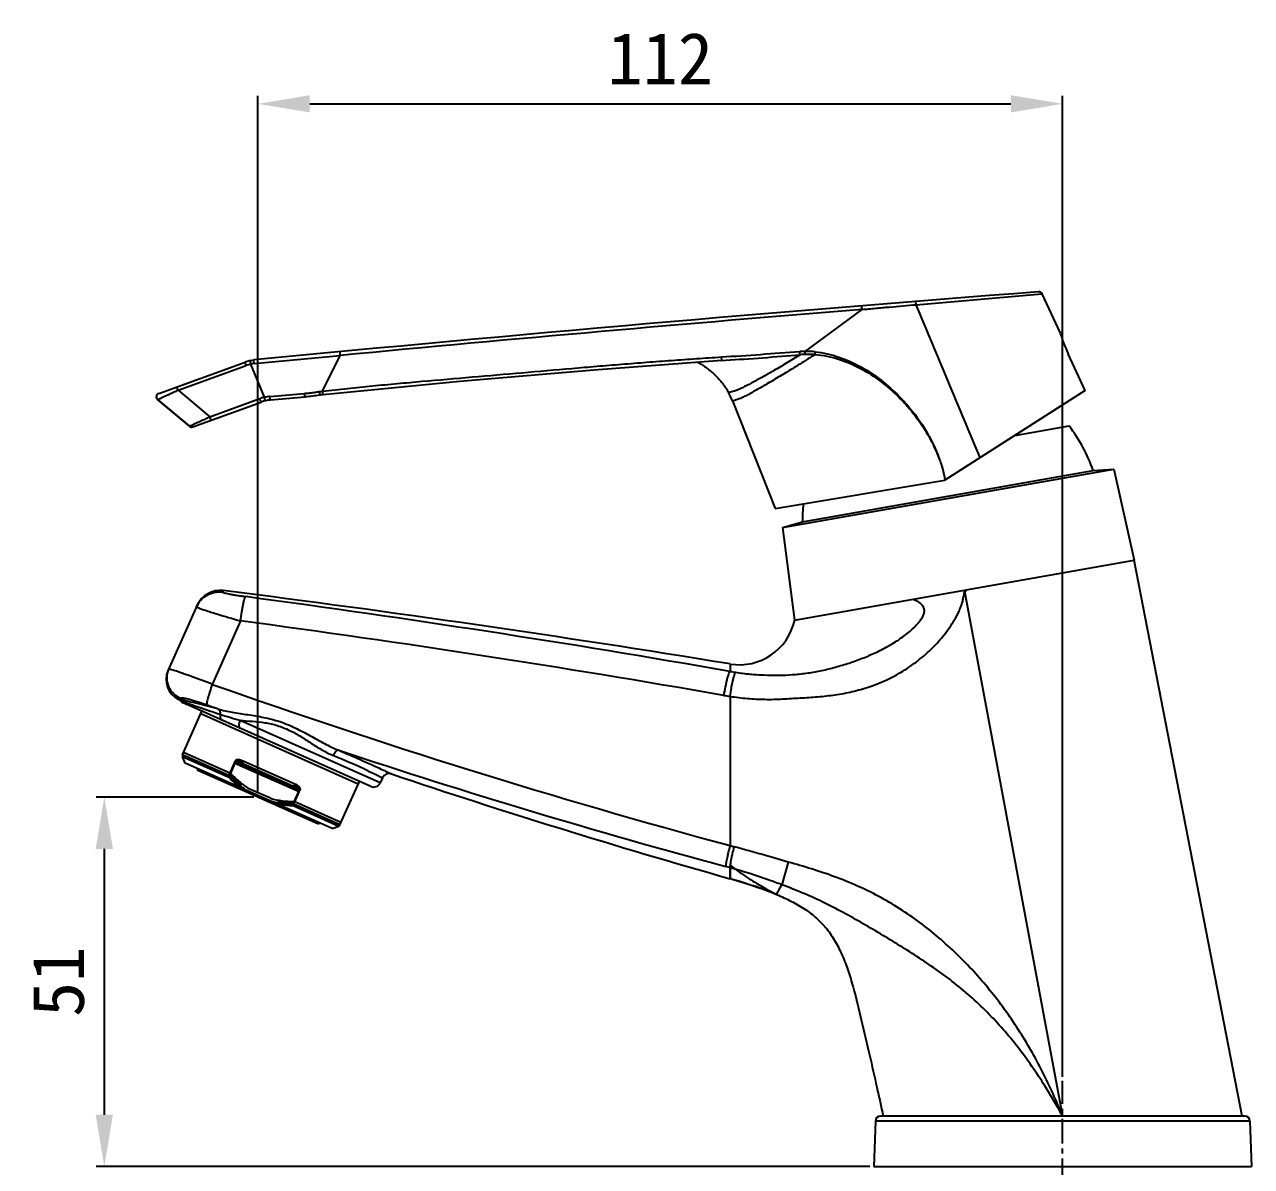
# Model space of a CAD drawing. Header units: millimetres. Extents: x 1297 to 1609, y 176 to 453.
# Drawn here: x 1296.5 to 1467.4, y 290.3 to 449.4 of the extents above; entities that cross this region are included whole.
import ezdxf

# ---------------------------------------------------------------- set-up
doc = ezdxf.new("R2010")
doc.units = ezdxf.units.MM
doc.header["$LTSCALE"] = 30.734
doc.header["$PDMODE"] = 3
doc.header["$PDSIZE"] = 8
doc.linetypes.add('CENTER', pattern=[0.6, 0.375, -0.075, 0.075, -0.075])
doc.layers.get('0').update_dxf_attribs({"linetype": 'CONTINUOUS'})
doc.layers.get('Defpoints').update_dxf_attribs({"linetype": 'CONTINUOUS'})
doc.layers.add('02___PRT_ALL_AXES', color=7, linetype='CONTINUOUS')
doc.layers.add('标注', color=1, linetype='CONTINUOUS')
doc.styles.get("Standard").update_dxf_attribs({"font": ''})
doc.styles.get('Standard').set_extended_font_data('stsong')
doc.dimstyles.new('ISO-25', dxfattribs={"dimscale": 0.9, "dimtxt": 2.5, "dimasz": 2.5, "dimexe": 1.25, "dimexo": 0.625, "dimgap": 3, "dimtad": 1, "dimdsep": 46, "dimtxsty": 'Standard', "dimcen": 2.5, "dimclrd": 1, "dimclre": 1, "dimclrt": 3, "dimadec": 0, "dimazin": 0, "dimtfac": 1, "dimtmove": 0, "dimatfit": 3, "dimfxl": 0, "dimarcsym": 0})

# ---------------------------------------------------------------- blocks, each defined once
blk = doc.blocks.new('*D4')
at = {"layer": 'Defpoints', "color": 0, "transparency": 16777216}
for p in [(1329.04, 341.74), (1307.64, 290.32), (1414.8, 290.32)]:
    blk.add_point(p, dxfattribs=at)
at = {"layer": '标注', "color": 1, "lineweight": -2, "transparency": 16777216}
for p, q in [((1328.48, 341.74), (1306.52, 341.74)), ((1307.64, 334.54), (1307.64, 297.52)), ((1414.24, 290.32), (1306.52, 290.32))]:
    blk.add_line(p, q, dxfattribs=at)
at = {"layer": '标注', "color": 1, "transparency": 16777216}
for points in [[(1306.44, 334.54), (1308.84, 334.54), (1307.64, 341.74)], [(1306.44, 297.52), (1308.84, 297.52), (1307.64, 290.32)]]:
    blk.add_solid(points, dxfattribs=at)
at = {"layer": '标注', "color": 3, "lineweight": 9, "transparency": 16777216, "insert": (1301.25, 316.03), "char_height": 7.2, "attachment_point": 5, "rotation": 90}
blk.add_mtext('51', dxfattribs=at)
blk = doc.blocks.new('*D5')
at = {"layer": 'Defpoints', "color": 0, "transparency": 16777216}
for p in [(1441.1, 438.31), (1329.04, 341.74), (1441.1, 302.22)]:
    blk.add_point(p, dxfattribs=at)
at = {"layer": '标注', "color": 1, "lineweight": -2, "transparency": 16777216}
for p, q in [((1329.04, 342.31), (1329.04, 439.44)), ((1441.1, 302.78), (1441.1, 439.44)), ((1336.24, 438.31), (1433.9, 438.31))]:
    blk.add_line(p, q, dxfattribs=at)
at = {"layer": '标注', "color": 1, "transparency": 16777216}
for points in [[(1336.24, 439.51), (1336.24, 437.11), (1329.04, 438.31)], [(1433.9, 439.51), (1433.9, 437.11), (1441.1, 438.31)]]:
    blk.add_solid(points, dxfattribs=at)
at = {"layer": '标注', "color": 3, "lineweight": 9, "transparency": 16777216, "insert": (1385.07, 444.63), "char_height": 7.2, "attachment_point": 5}
blk.add_mtext('112', dxfattribs=at)

msp = doc.modelspace()

# ---------------------------------------------------------------- linework, layer by layer
at = {"color": 7, "linetype": 'Continuous'}
for p, q in [((1420.72, 410.34), (1438.23, 411.85)), ((1438.23, 411.85), (1440.77, 406.35)), ((1405.23, 403.84), (1413.17, 409.68)), ((1328.5, 402.13), (1340.5, 403.27)), ((1338.04, 398.29), (1340.5, 403.28)), ((1444.25, 398.37), (1441.89, 403.49)), ((1315.21, 397.97), (1327.26, 402.35)), ((1317.92, 398.43), (1327.39, 401.88)), ((1329.94, 397.44), (1328.06, 402.06)), ((1393.66, 402.56), (1394.18, 402.6)), ((1317.92, 398.43), (1322.34, 394.72)), ((1337.65, 398.25), (1338.04, 398.28)), ((1444.25, 398.37), (1424.71, 385.91)), ((1315.06, 397.12), (1319.48, 393.41)), ((1319.48, 393.41), (1315.06, 397.12)), ((1319.97, 393.32), (1329.49, 396.78)), ((1322.34, 394.72), (1329.29, 397.25)), ((1330.69, 397.55), (1335.53, 397.98)), ((1330.77, 397.07), (1335.61, 397.49)), ((1338.13, 397.79), (1337.73, 397.75)), ((1337.73, 397.75), (1337.73, 397.75)), ((1395.13, 396.93), (1401.05, 381.93)), ((1401.05, 381.93), (1424.71, 385.91)), ((1403.78, 366.41), (1451.05, 374.74)), ((1466.1, 297.32), (1451.05, 374.74)), ((1320.56, 368.47), (1316.49, 359.33)), ((1318.53, 347.65), (1321.23, 353.71)), ((1344.76, 343.24), (1318.62, 354.88)), ((1318.89, 346.48), (1318.53, 347.42)), ((1339.35, 337.37), (1318.89, 346.48)), ((1320.67, 345.69), (1320.59, 345.51)), ((1337.49, 337.98), (1320.59, 345.51)), ((1320.81, 345.41), (1320.88, 345.59)), ((1321.36, 345.38), (1321.28, 345.2)), ((1321.45, 345.12), (1321.53, 345.3)), ((1333.87, 343.1), (1326.81, 346.24)), ((1325.16, 343.47), (1325.24, 343.66)), ((1340.46, 337.89), (1343.16, 343.95)), ((1346.38, 344.44), (1346.08, 343.75)), ((1326.39, 343.14), (1326.3, 342.96)), ((1330.77, 341.59), (1327.77, 342.92)), ((1331.79, 340.52), (1331.87, 340.7)), ((1333.02, 340.19), (1332.93, 340.01)), ((1336.63, 338.36), (1336.71, 338.55)), ((1336.8, 338.29), (1336.89, 338.47)), ((1337.36, 338.26), (1337.28, 338.08)), ((1337.57, 338.16), (1337.49, 337.98)), ((1339.35, 337.37), (1340.29, 337.73)), ((1394.78, 332.37), (1394.78, 330.39)), ((1440.94, 297.32), (1440.94, 297.47)), ((1415.02, 296.64), (1414.8, 290.32)), ((1466.49, 297.32), (1415.72, 297.32)), ((1466.1, 297.32), (1416.1, 297.32)), ((1467.19, 296.64), (1467.4, 290.32)), ((1414.8, 290.32), (1467.4, 290.32))]:
    msp.add_line(p, q, dxfattribs=at)
at = {"color": 9, "linetype": 'Continuous'}
for p, q in [((1324.2, 370.52), (1324.11, 370.32)), ((1427.45, 370.42), (1441.1, 297.32)), ((1326.6, 366.31), (1322.67, 357.46)), ((1323.28, 367.28), (1323.31, 367.27)), ((1394.78, 360.3), (1394.78, 359.27)), ((1318.31, 355.53), (1318.22, 355.34)), ((1394.78, 355.79), (1394.78, 335)), ((1318.44, 355.08), (1318.25, 355.15)), ((1319.1, 354.85), (1318.67, 355)), ((1318.99, 355.16), (1319.13, 355.13)), ((1346.08, 343.75), (1326.54, 352.44)), ((1324.98, 344.78), (1318.53, 347.65)), ((1318.53, 347.42), (1324.9, 344.58)), ((1325.12, 345.11), (1318.68, 347.98)), ((1325.88, 346.82), (1324.98, 344.79)), ((1325.96, 346.79), (1325.06, 344.76)), ((1334.78, 342.47), (1325.74, 346.5)), ((1334.93, 342.8), (1325.88, 346.82)), ((1334.01, 343.25), (1326.83, 346.45)), ((1334.16, 343.58), (1326.98, 346.77)), ((1344.36, 345.41), (1344.42, 345.38)), ((1325.06, 344.76), (1324.98, 344.79)), ((1325.2, 345.09), (1325.13, 345.12)), ((1333.95, 340.8), (1334.85, 342.83)), ((1334.02, 340.77), (1334.93, 342.8)), ((1333.92, 340.57), (1340.29, 337.73)), ((1333.95, 340.8), (1334.02, 340.77)), ((1340.46, 337.89), (1334.02, 340.76)), ((1334.09, 341.13), (1334.17, 341.09)), ((1340.6, 338.22), (1334.16, 341.09)), ((1394.78, 331.92), (1394.22, 332.07)), ((1394.78, 330.39), (1394.78, 331.92)), ((1402.9, 332.71), (1402.02, 329.54)), ((1401.25, 328.19), (1402.02, 329.54)), ((1467.19, 296.64), (1415.02, 296.64))]:
    msp.add_line(p, q, dxfattribs=at)
at = {"color": 4, "linetype": 'Continuous'}
msp.add_line((1318.01, 355.36), (1317.92, 355.4), dxfattribs=at)
at = {"color": 7, "linetype": 'Continuous'}
for points in [[(1393.66, 402.56), (1375.83, 401.23), (1357.15, 399.62), (1338.13, 397.79)], [(1337.12, 397.66), (1336.89, 397.63), (1336.66, 397.6), (1336.42, 397.57), (1336.16, 397.54), (1335.9, 397.51), (1335.61, 397.49)], [(1337.73, 397.75), (1337.71, 397.75), (1337.51, 397.72), (1337.12, 397.66)]]:
    msp.add_lwpolyline(points, dxfattribs=at)
at = {"color": 6, "linetype": 'Continuous'}
msp.add_lwpolyline([(1401.25, 328.19), (1398.92, 329.07), (1396.76, 329.78), (1394.78, 330.38)], dxfattribs=at)
at = {"color": 7, "linetype": 'Continuous'}
for centre, radius, start, end in [((1871.93, -5212.9), 5641.77, 94.41386, 95.52766), ((1437.78, 411.64), 0.5, 24.801, 94.4137), ((1870.59, -5198.38), 5626.68, 94.66297, 95.40588), ((1463.96, 413.73), 24.33, 197.6687, 204.8881), ((1405.34, 391.64), 12.19, 90.5553, 94.0239), ((1405.71, 391.19), 12.23, 92.168, 95.4896), ((1405.37, 390.9), 12.93, 84.336, 90.6291), ((1405.72, 390.64), 12.78, 85.9854, 92.1423), ((1328.96, 397.65), 5, 95.5277, 109.9811), ((1328.93, 397.64), 4.51, 101.1846, 109.9746), ((1328.93, 397.65), 4.5, 95.5294, 101.1764), ((1315.38, 397.5), 0.5, 109.9887, 229.9772), ((1331.17, 392.07), 5.51, 102.9345, 109.9777), ((1331.2, 392.08), 5, 94.9811, 109.9811), ((1331.17, 392.07), 5.51, 94.9857, 102.9265), ((1385.75, 393.23), 10.08, 21.5372, 28.9485), ((1319.8, 393.79), 0.5, 229.9772, 289.9733), ((1323.76, 367.04), 3.5, 82.8305, 155.9998), ((1085.55, -1526.67), 1912.14, 80.69329, 82.83049), ((1396.06, 368.1), 7.91, 260.6933, 347.6494), ((1319.24, 358.11), 3, 155.9998, 244.0408), ((1317.48, 354.51), 1, 39.6586, 64.0411), ((1319.02, 355.79), 1, 219.661, 246.0021), ((1318.81, 347.53), 0.3, 156, 201), ((1345.16, 344.15), 1, 246, 336), ((1347.3, 344.03), 1, 71.4974, 156.0003), ((1340.19, 338.01), 0.3, 291, 336), ((1415.72, 296.62), 0.7, 90, 178.0417), ((1466.49, 296.62), 0.7, 1.9583, 90)]:
    msp.add_arc(centre, radius, start, end, dxfattribs=at)
at = {"color": 9, "linetype": 'Continuous'}
for centre, radius, start, end in [((1096.15, -1351.83), 1736.96, 80.10006, 82.35137), ((1362.92, 496.36), 135.03, 252.9406, 254.3978), ((1095.63, -1355.48), 1737.21, 80.11271, 82.35959), ((1400.65, 392.63), 33.87, 260.0207, 261.3373), ((1289.2, 274.36), 89.58, 70.1416, 70.4007), ((1277.38, 242.13), 123.91, 68.5636, 70.0641), ((1657.11, 1304.08), 1003.96, 250.54178, 254.85337), ((1400.1, 391.31), 35.92, 260.1108, 261.4861), ((1286.17, 216.39), 142.6, 76.695, 77.0117), ((1322.04, 364.85), 10.41, 249.7502, 251.0958), ((1285.93, 215.29), 143.73, 74.8631, 76.6435), ((1294.24, 238.45), 118.12, 64.8917, 67.4629), ((1656.6, 1302.56), 1005.33, 251.66118, 254.87118), ((1326.3, 346.56), 2.22, 233.1804, 235.1841), ((1324.74, 345.01), 0.407, 317.5599, 321.2136), ((1326.45, 346.89), 2.22, 233.1804, 235.1841), ((1324.88, 345.34), 0.407, 317.5599, 321.2136), ((1334.33, 340.74), 0.385, 170.6811, 174.5453), ((1334.45, 342.95), 2.23, 256.8242, 258.8129), ((1334.47, 341.06), 0.385, 170.6811, 174.5453), ((1334.6, 343.28), 2.23, 256.8242, 258.8129), ((1444.65, 517.29), 188.98, 254.699, 254.8754)]:
    msp.add_arc(centre, radius, start, end, dxfattribs=at)
at = {"color": 4, "linetype": 'Continuous'}
msp.add_arc((1690.27, 1369.03), 1079.86, 251.49933, 254.11918, dxfattribs=at)
at = {"color": 7, "linetype": 'Continuous'}
for points, knots in [([(1413.17, 409.68), (1413.17, 409.74), (1413.16, 409.84), (1413.16, 409.95), (1413.15, 410.03), (1413.15, 410.09), (1413.16, 410.14), (1413.16, 410.16), (1413.16, 410.18), (1413.17, 410.18)], [0, 0, 0, 0, 0.379557, 0.55142, 0.702149, 0.826103, 0.918792, 0.976717, 1, 1, 1, 1]), ([(1413.17, 409.68), (1413.49, 409.7), (1414.12, 409.75), (1415.07, 409.84), (1416.02, 409.93), (1417.28, 410.04), (1418.85, 410.18), (1420.1, 410.29), (1420.72, 410.34)], [0, 0, 0, 0, 0.125461, 0.251039, 0.376785, 0.502463, 0.752709, 1, 1, 1, 1]), ([(1420.72, 410.34), (1420.71, 410.4), (1420.7, 410.51), (1420.67, 410.63), (1420.64, 410.71), (1420.62, 410.75), (1420.59, 410.78), (1420.57, 410.78)], [0, 0, 0, 0, 0.367987, 0.677436, 0.797741, 0.891117, 1, 1, 1, 1]), ([(1429.6, 389.02), (1428.86, 390.8), (1427.38, 394.35), (1425.16, 399.68), (1422.94, 405.01), (1421.46, 408.56), (1420.72, 410.34)], [0, 0, 0, 0, 0.24983, 0.49977, 0.749827, 1, 1, 1, 1]), ([(1340.5, 403.28), (1340.49, 403.34), (1340.49, 403.43), (1340.48, 403.55), (1340.48, 403.63), (1340.47, 403.69), (1340.48, 403.74), (1340.48, 403.76), (1340.48, 403.78), (1340.49, 403.78)], [0, 0, 0, 0, 0.379558, 0.551374, 0.702053, 0.825972, 0.918656, 0.976622, 1, 1, 1, 1]), ([(1393.59, 403.06), (1395.41, 403.17), (1399.04, 403.42), (1402.67, 403.68), (1404.49, 403.81)], [0, 0, 0, 0, 0.5, 1, 1, 1, 1]), ([(1394.18, 402.6), (1395.91, 402.71), (1399.36, 402.95), (1402.81, 403.22), (1404.54, 403.36)], [0, 0, 0, 0, 0.499977, 1, 1, 1, 1]), ([(1404.54, 403.36), (1403.92, 402.99), (1402.72, 402.24), (1400.95, 401.18), (1399.3, 400.25), (1397.83, 399.45), (1396.75, 398.88), (1396.01, 398.54), (1395.46, 398.32), (1394.98, 398.18), (1394.66, 398.12), (1394.57, 398.11)], [0, 0, 0, 0, 0.191758, 0.375834, 0.546015, 0.695837, 0.819248, 0.869732, 0.912778, 0.975723, 1, 1, 1, 1]), ([(1406.62, 403.39), (1405.91, 402.95), (1404.87, 402.29), (1403.48, 401.43), (1402.16, 400.62), (1400.89, 399.86), (1399.68, 399.15), (1398.85, 398.67), (1398.09, 398.24), (1397.41, 397.86), (1396.8, 397.55), (1396.16, 397.25), (1395.61, 397.05), (1395.23, 396.95), (1395.13, 396.93)], [0, 0, 0, 0, 0.188828, 0.280868, 0.370432, 0.539447, 0.61749, 0.690091, 0.756361, 0.815654, 0.867498, 0.911602, 0.97555, 1, 1, 1, 1]), ([(1404.54, 403.36), (1404.53, 403.42), (1404.51, 403.57), (1404.49, 403.72), (1404.49, 403.81)], [0, 0, 0, 0, 0.410559, 1, 1, 1, 1]), ([(1405.25, 403.41), (1405.24, 403.47), (1405.23, 403.61), (1405.23, 403.75), (1405.23, 403.84)], [0, 0, 0, 0, 0.423882, 1, 1, 1, 1]), ([(1406.62, 403.39), (1406.62, 403.45), (1406.63, 403.57), (1406.64, 403.7), (1406.64, 403.77)], [0, 0, 0, 0, 0.444217, 1, 1, 1, 1]), ([(1406.62, 403.39), (1407.17, 403.35), (1408.28, 403.2), (1410.44, 402.65), (1413.02, 401.54), (1415.83, 399.7), (1417.93, 397.86), (1419.46, 396.23), (1420.89, 394.51), (1422.13, 392.65), (1423.16, 390.67), (1423.83, 389.13), (1424.38, 387.55), (1424.64, 386.46), (1424.71, 385.91)], [0, 0, 0, 0, 0.062373, 0.1248, 0.249626, 0.37458, 0.499607, 0.562169, 0.624731, 0.749785, 0.812345, 0.874884, 0.937456, 1, 1, 1, 1]), ([(1406.64, 403.77), (1407.76, 403.66), (1409.97, 403.16), (1413.06, 401.76), (1415.87, 399.88), (1417.97, 397.99), (1419.49, 396.34), (1420.92, 394.6), (1422.16, 392.72), (1423.19, 390.72), (1423.85, 389.16), (1424.39, 387.56), (1424.64, 386.46), (1424.71, 385.91)], [0, 0, 0, 0, 0.124857, 0.249788, 0.374772, 0.499788, 0.562337, 0.624881, 0.749891, 0.812427, 0.874941, 0.937485, 1, 1, 1, 1]), ([(1327.39, 401.88), (1327.37, 401.94), (1327.34, 402.02), (1327.3, 402.13), (1327.28, 402.21), (1327.27, 402.26), (1327.26, 402.31), (1327.25, 402.33), (1327.25, 402.35), (1327.26, 402.35)], [0, 0, 0, 0, 0.380897, 0.552716, 0.703151, 0.826713, 0.919043, 0.976751, 1, 1, 1, 1]), ([(1328.06, 402.06), (1328.04, 402.13), (1328.03, 402.22), (1328.01, 402.33), (1328, 402.41), (1327.99, 402.47), (1327.99, 402.52), (1327.99, 402.54), (1327.99, 402.56), (1327.99, 402.56)], [0, 0, 0, 0, 0.380051, 0.551851, 0.70242, 0.82619, 0.918735, 0.976616, 1, 1, 1, 1]), ([(1328.5, 402.13), (1328.49, 402.19), (1328.48, 402.28), (1328.47, 402.4), (1328.47, 402.48), (1328.47, 402.54), (1328.47, 402.59), (1328.47, 402.61), (1328.48, 402.63), (1328.48, 402.63)], [0, 0, 0, 0, 0.379565, 0.55138, 0.702056, 0.825971, 0.918654, 0.97662, 1, 1, 1, 1]), ([(1338.04, 398.29), (1339.19, 398.41), (1341.5, 398.67), (1344.97, 399.04), (1348.44, 399.36), (1353.07, 399.77), (1358.85, 400.27), (1365.8, 400.87), (1371.59, 401.37), (1376.22, 401.77), (1379.69, 402.05), (1383.16, 402.33), (1386.64, 402.59), (1390.11, 402.83), (1392.43, 402.98), (1393.59, 403.06)], [0, 0, 0, 0, 0.0625, 0.124999, 0.187499, 0.249999, 0.374999, 0.499999, 0.624999, 0.687499, 0.749999, 0.812499, 0.874999, 0.9375, 1, 1, 1, 1]), ([(1390.27, 402.34), (1390.71, 402.09), (1391.57, 401.54), (1392.74, 400.55), (1393.76, 399.41), (1394.32, 398.56), (1394.57, 398.11)], [0, 0, 0, 0, 0.250052, 0.500064, 0.750079, 1, 1, 1, 1]), ([(1393.66, 402.56), (1393.65, 402.56), (1393.65, 402.58), (1393.64, 402.6), (1393.63, 402.65), (1393.62, 402.71), (1393.62, 402.78), (1393.6, 402.9), (1393.6, 402.99), (1393.59, 403.06)], [0, 0, 0, 0, 0.022837, 0.080191, 0.172387, 0.295993, 0.446622, 0.618715, 1, 1, 1, 1]), ([(1315.06, 397.12), (1315.06, 397.12), (1315.07, 397.13), (1315.07, 397.13), (1315.09, 397.14), (1315.12, 397.15), (1315.15, 397.17), (1315.19, 397.19), (1315.24, 397.21), (1315.31, 397.24), (1315.42, 397.3), (1315.57, 397.37), (1315.75, 397.45), (1315.94, 397.53), (1316.15, 397.63), (1316.45, 397.77), (1316.86, 397.96), (1317.38, 398.19), (1317.73, 398.35), (1317.92, 398.43)], [0, 0, 0, 0, 0.001232, 0.005088, 0.011561, 0.020625, 0.032244, 0.046354, 0.062881, 0.081751, 0.126207, 0.179006, 0.23939, 0.306586, 0.379813, 0.458304, 0.628118, 0.810491, 1, 1, 1, 1]), ([(1317.92, 398.43), (1317.89, 398.49), (1317.86, 398.58), (1317.83, 398.69), (1317.81, 398.76), (1317.79, 398.82), (1317.78, 398.86), (1317.78, 398.89), (1317.78, 398.91), (1317.78, 398.91)], [0, 0, 0, 0, 0.380897, 0.552716, 0.703151, 0.826713, 0.919043, 0.976751, 1, 1, 1, 1]), ([(1335.53, 397.98), (1335.71, 398), (1336.06, 398.03), (1336.59, 398.09), (1337.03, 398.15), (1337.38, 398.21), (1337.56, 398.23), (1337.65, 398.24)], [0, 0, 0, 0, 0.250002, 0.500003, 0.750003, 0.875004, 1, 1, 1, 1]), ([(1337.73, 397.75), (1337.73, 397.75), (1337.72, 397.77), (1337.72, 397.79), (1337.7, 397.84), (1337.69, 397.9), (1337.68, 397.97), (1337.66, 398.09), (1337.65, 398.18), (1337.65, 398.24)], [0, 0, 0, 0, 0.023619, 0.081788, 0.174409, 0.298145, 0.448624, 0.620362, 1, 1, 1, 1]), ([(1338.13, 397.79), (1338.12, 397.79), (1338.12, 397.81), (1338.11, 397.83), (1338.1, 397.88), (1338.09, 397.94), (1338.07, 398.01), (1338.06, 398.13), (1338.05, 398.22), (1338.04, 398.29)], [0, 0, 0, 0, 0.023346, 0.081314, 0.173813, 0.29753, 0.448077, 0.619965, 1, 1, 1, 1]), ([(1329.49, 396.78), (1329.49, 396.78), (1329.49, 396.78), (1329.48, 396.8), (1329.47, 396.82), (1329.44, 396.86), (1329.42, 396.92), (1329.39, 396.99), (1329.34, 397.1), (1329.31, 397.19), (1329.29, 397.25)], [0, 0, 0, 0, 0.008181, 0.023973, 0.081972, 0.174743, 0.298746, 0.449458, 0.621193, 1, 1, 1, 1]), ([(1330.08, 396.96), (1330.08, 396.96), (1330.07, 396.97), (1330.06, 397), (1330.04, 397.04), (1330.03, 397.1), (1330, 397.17), (1329.97, 397.29), (1329.95, 397.38), (1329.94, 397.44)], [0, 0, 0, 0, 0.023384, 0.081342, 0.17401, 0.297909, 0.448573, 0.620385, 1, 1, 1, 1]), ([(1330.77, 397.07), (1330.76, 397.06), (1330.76, 397.08), (1330.75, 397.11), (1330.74, 397.15), (1330.73, 397.21), (1330.72, 397.29), (1330.71, 397.4), (1330.7, 397.49), (1330.69, 397.56)], [0, 0, 0, 0, 0.023359, 0.081187, 0.173662, 0.29736, 0.44788, 0.619681, 1, 1, 1, 1]), ([(1335.61, 397.49), (1335.61, 397.49), (1335.6, 397.5), (1335.59, 397.53), (1335.58, 397.57), (1335.57, 397.63), (1335.56, 397.71), (1335.55, 397.82), (1335.54, 397.92), (1335.53, 397.98)], [0, 0, 0, 0, 0.023359, 0.081187, 0.173662, 0.29736, 0.44788, 0.619681, 1, 1, 1, 1]), ([(1319.48, 393.41), (1319.48, 393.41), (1319.49, 393.41), (1319.49, 393.42), (1319.52, 393.43), (1319.54, 393.44), (1319.57, 393.46), (1319.61, 393.47), (1319.66, 393.5), (1319.74, 393.53), (1319.85, 393.58), (1320, 393.65), (1320.17, 393.73), (1320.36, 393.82), (1320.57, 393.92), (1320.87, 394.06), (1321.28, 394.24), (1321.8, 394.48), (1322.16, 394.64), (1322.34, 394.72)], [0, 0, 0, 0, 0.001233, 0.005088, 0.011561, 0.020624, 0.032243, 0.046352, 0.062879, 0.081749, 0.126205, 0.179003, 0.239387, 0.306582, 0.379809, 0.458301, 0.628115, 0.81049, 1, 1, 1, 1]), ([(1322.54, 394.26), (1322.54, 394.25), (1322.54, 394.26), (1322.53, 394.27), (1322.51, 394.29), (1322.49, 394.33), (1322.47, 394.39), (1322.44, 394.46), (1322.39, 394.57), (1322.36, 394.66), (1322.34, 394.72)], [0, 0, 0, 0, 0.008181, 0.023973, 0.081972, 0.174743, 0.298746, 0.449458, 0.621193, 1, 1, 1, 1]), ([(1394.78, 332.37), (1394.91, 332.24), (1395.19, 332), (1395.81, 331.51), (1396.65, 330.9), (1397.7, 330.22), (1398.73, 329.59), (1399.67, 329.05), (1400.43, 328.63), (1400.94, 328.36), (1401.18, 328.23), (1401.25, 328.19)], [0, 0, 0, 0, 0.070176, 0.145425, 0.306242, 0.472231, 0.632699, 0.776746, 0.893366, 0.971486, 1, 1, 1, 1]), ([(1401.25, 328.19), (1401.95, 327.9), (1403.31, 327.29), (1405.2, 326.21), (1406.87, 324.93), (1408.32, 323.42), (1409.49, 321.66), (1410.46, 319.68), (1411.26, 317.54), (1412.17, 314.5), (1413.11, 310.58), (1414.2, 305.93), (1415.2, 301.52), (1415.82, 298.67), (1416.1, 297.32)], [0, 0, 0, 0, 0.063585, 0.123689, 0.18143, 0.238483, 0.296874, 0.357726, 0.421244, 0.487049, 0.622445, 0.757127, 0.884967, 1, 1, 1, 1])]:
    msp.add_open_spline(points, degree=3, knots=knots, dxfattribs=at)
at = {"color": 9, "linetype": 'Continuous'}
for points, knots in [([(1320.48, 368.27), (1320.63, 368.61), (1321.04, 369.24), (1321.93, 369.95), (1322.99, 370.34), (1323.74, 370.36), (1324.11, 370.32)], [0, 0, 0, 0, 0.249884, 0.499796, 0.749822, 1, 1, 1, 1]), ([(1324.11, 370.32), (1324.11, 370.31), (1324.12, 370.29), (1324.2, 370.26), (1324.37, 370.2), (1324.65, 370.13), (1325.04, 370.05), (1325.53, 369.96), (1326.08, 369.86), (1326.69, 369.77), (1327.12, 369.71), (1327.33, 369.68)], [0, 0, 0, 0, 0.0063, 0.020242, 0.075195, 0.165551, 0.288257, 0.438845, 0.611827, 0.801045, 1, 1, 1, 1]), ([(1326.6, 366.31), (1326.66, 366.72), (1326.75, 367.33), (1326.89, 368.1), (1326.99, 368.59), (1327.08, 369.01), (1327.17, 369.33), (1327.24, 369.53), (1327.3, 369.63), (1327.32, 369.67), (1327.33, 369.68)], [0, 0, 0, 0, 0.364199, 0.530039, 0.677509, 0.80162, 0.898314, 0.964689, 0.986102, 1, 1, 1, 1]), ([(1394.78, 355.79), (1395.59, 355.66), (1397.21, 355.47), (1399.25, 355.37), (1400.88, 355.37), (1402.11, 355.42), (1403.33, 355.5), (1404.55, 355.57), (1405.77, 355.64), (1407.39, 355.76), (1409.41, 355.98), (1411.82, 356.42), (1414.17, 357.08), (1416.46, 357.98), (1418.63, 359.12), (1420.68, 360.49), (1422.56, 362.07), (1423.98, 363.56), (1425, 364.85), (1425.7, 365.86), (1426.23, 366.74), (1426.55, 367.38), (1426.7, 367.71), (1426.78, 367.9), (1426.86, 368.09), (1426.94, 368.28), (1427, 368.47), (1427.04, 368.62), (1427.1, 368.76), (1427.17, 368.96), (1427.22, 369.21), (1427.25, 369.47), (1427.31, 369.66), (1427.36, 369.81), (1427.4, 369.96), (1427.41, 370.16), (1427.42, 370.32), (1427.45, 370.42)], [0, 0, 0, 0, 0.062524, 0.124953, 0.156142, 0.187315, 0.218473, 0.249616, 0.280749, 0.311876, 0.374122, 0.436387, 0.498703, 0.561099, 0.623589, 0.686178, 0.74885, 0.811582, 0.842975, 0.874373, 0.905772, 0.921475, 0.929327, 0.933252, 0.937178, 0.945029, 0.948956, 0.952881, 0.956808, 0.960732, 0.968589, 0.976441, 0.980369, 0.984306, 0.988219, 0.992156, 1, 1, 1, 1]), ([(1395.55, 359.14), (1396.21, 359.04), (1397.53, 358.88), (1399.52, 358.75), (1401.49, 358.72), (1403.46, 358.79), (1405.41, 358.99), (1407.35, 359.33), (1409.25, 359.78), (1411.13, 360.34), (1412.97, 360.98), (1414.78, 361.73), (1416.25, 362.45), (1417.39, 363.1), (1418.23, 363.63), (1419.04, 364.21), (1419.83, 364.83), (1420.44, 365.4), (1420.9, 365.89), (1421.22, 366.27), (1421.51, 366.68), (1421.75, 367.13), (1421.86, 367.54), (1421.85, 367.88), (1421.76, 368.2), (1421.56, 368.48), (1421.32, 368.7), (1421.13, 368.85), (1420.92, 368.98), (1420.72, 369.11), (1420.49, 369.2), (1420.35, 369.27), (1420.28, 369.32)], [0, 0, 0, 0, 0.063389, 0.126381, 0.188882, 0.25098, 0.31325, 0.375482, 0.43745, 0.499178, 0.560846, 0.62275, 0.685036, 0.716348, 0.747773, 0.779305, 0.810931, 0.842645, 0.858537, 0.874452, 0.890388, 0.906339, 0.922258, 0.930215, 0.938131, 0.953756, 0.961542, 0.969286, 0.977011, 0.984704, 0.99237, 1, 1, 1, 1]), ([(1427.45, 370.42), (1427.48, 370.42), (1427.53, 370.43), (1427.61, 370.45), (1427.65, 370.49), (1427.67, 370.54), (1427.67, 370.59), (1427.67, 370.62)], [0, 0, 0, 0, 0.246216, 0.501255, 0.622831, 0.743664, 1, 1, 1, 1]), ([(1320.48, 368.27), (1320.47, 368.27), (1320.49, 368.25), (1320.53, 368.22), (1320.61, 368.19), (1320.66, 368.16), (1320.7, 368.15)], [0, 0, 0, 0, 0.079565, 0.266767, 0.573328, 1, 1, 1, 1]), ([(1320.7, 368.15), (1320.83, 368.09), (1321.15, 367.97), (1322.01, 367.68), (1322.74, 367.45), (1323.28, 367.28)], [0, 0, 0, 0, 0.15365, 0.376376, 1, 1, 1, 1]), ([(1316.6, 359.56), (1316.43, 359.19), (1316.25, 358.37), (1316.5, 357.14), (1317.21, 356.11), (1317.92, 355.67), (1318.31, 355.53)], [0, 0, 0, 0, 0.24976, 0.499638, 0.749731, 1, 1, 1, 1]), ([(1319.25, 358.75), (1319.06, 358.82), (1318.69, 358.94), (1318.18, 359.12), (1317.73, 359.27), (1317.35, 359.39), (1317.04, 359.48), (1316.84, 359.53), (1316.72, 359.56), (1316.66, 359.57), (1316.62, 359.57), (1316.6, 359.56), (1316.6, 359.56)], [0, 0, 0, 0, 0.219735, 0.416565, 0.58792, 0.731565, 0.845633, 0.928673, 0.958251, 0.979799, 0.99343, 1, 1, 1, 1]), ([(1393.93, 355.93), (1394, 356.33), (1394.11, 356.92), (1394.28, 357.67), (1394.39, 358.16), (1394.5, 358.57), (1394.6, 358.89), (1394.69, 359.12), (1394.75, 359.23), (1394.78, 359.27)], [0, 0, 0, 0, 0.356458, 0.519702, 0.665869, 0.790362, 0.889209, 0.959553, 1, 1, 1, 1]), ([(1394.78, 355.79), (1394.84, 356.19), (1394.94, 356.78), (1395.08, 357.54), (1395.19, 358.02), (1395.29, 358.44), (1395.38, 358.76), (1395.46, 358.99), (1395.52, 359.11), (1395.55, 359.14)], [0, 0, 0, 0, 0.356238, 0.51936, 0.665441, 0.78991, 0.888818, 0.959317, 1, 1, 1, 1]), ([(1322.67, 357.46), (1322.55, 357.13), (1322.38, 356.63), (1322.19, 355.99), (1322.07, 355.57), (1321.98, 355.21), (1321.91, 354.93), (1321.89, 354.73), (1321.88, 354.62), (1321.9, 354.58)], [0, 0, 0, 0, 0.358931, 0.523236, 0.67005, 0.7946, 0.892776, 0.961662, 1, 1, 1, 1]), ([(1321.9, 354.58), (1321.66, 354.66), (1321.21, 354.82), (1320.54, 355.03), (1319.94, 355.21), (1319.41, 355.36), (1318.97, 355.47), (1318.67, 355.52), (1318.49, 355.55), (1318.4, 355.55), (1318.34, 355.55), (1318.31, 355.54), (1318.31, 355.53)], [0, 0, 0, 0, 0.199099, 0.387604, 0.558986, 0.707596, 0.828785, 0.918965, 0.951636, 0.975798, 0.991554, 1, 1, 1, 1]), ([(1317.92, 355.41), (1317.92, 355.41), (1317.93, 355.41), (1317.94, 355.41), (1317.97, 355.4), (1318, 355.39), (1318.04, 355.38), (1318.12, 355.36), (1318.18, 355.35), (1318.22, 355.34)], [0, 0, 0, 0, 0.015437, 0.061818, 0.139274, 0.247939, 0.387985, 0.559731, 1, 1, 1, 1]), ([(1318.22, 355.34), (1318.35, 355.29), (1318.52, 355.18), (1318.64, 355.04), (1318.67, 355)], [0, 0, 0, 0, 0.74777, 1, 1, 1, 1]), ([(1323.78, 353.24), (1323.29, 353.41), (1321.73, 353.95), (1320.17, 354.48), (1319.1, 354.85)], [0, 0, 0, 0, 0.314625, 1, 1, 1, 1]), ([(1323.46, 354.03), (1323.57, 353.97), (1323.71, 353.78), (1323.78, 353.49), (1323.79, 353.32), (1323.78, 353.24)], [0, 0, 0, 0, 0.437299, 0.705304, 1, 1, 1, 1]), ([(1323.46, 354.03), (1324.12, 353.84), (1325.5, 353.56), (1327.64, 353.24), (1329.86, 352.88), (1332.09, 352.33), (1334.24, 351.43), (1336.27, 350.33), (1338.25, 349.22), (1339.6, 348.56), (1340.28, 348.29)], [0, 0, 0, 0, 0.114609, 0.236057, 0.361807, 0.490181, 0.619857, 0.749339, 0.876787, 1, 1, 1, 1]), ([(1323.78, 353.24), (1323.77, 353.15), (1323.75, 352.98), (1323.79, 352.75), (1323.88, 352.57), (1323.98, 352.49), (1324.04, 352.46)], [0, 0, 0, 0, 0.30215, 0.569098, 0.797736, 1, 1, 1, 1]), ([(1326.54, 352.44), (1326.07, 352.56), (1325.14, 352.81), (1324.22, 353.08), (1323.78, 353.24)], [0, 0, 0, 0, 0.515539, 1, 1, 1, 1]), ([(1326.54, 352.44), (1326.49, 352.32), (1326.43, 352.15), (1326.39, 351.91), (1326.36, 351.66), (1326.42, 351.4), (1326.55, 351.35)], [0, 0, 0, 0, 0.332427, 0.486335, 0.626019, 1, 1, 1, 1]), ([(1326.54, 352.44), (1327.11, 352.4), (1328.26, 352.32), (1330.01, 352.15), (1331.77, 351.77), (1333.47, 351.09), (1335.04, 350.18), (1336.54, 349.2), (1338, 348.28), (1339.01, 347.76), (1339.52, 347.55)], [0, 0, 0, 0, 0.120351, 0.245313, 0.373346, 0.50299, 0.632459, 0.759787, 0.882992, 1, 1, 1, 1]), ([(1326.98, 346.77), (1326.89, 346.81), (1326.75, 346.87), (1326.57, 346.92), (1326.43, 346.96), (1326.28, 346.97), (1326.16, 346.97), (1326.06, 346.96), (1325.99, 346.93), (1325.93, 346.89), (1325.9, 346.85), (1325.88, 346.82)], [0, 0, 0, 0, 0.24956, 0.373591, 0.497205, 0.620616, 0.744308, 0.806714, 0.869869, 0.934274, 1, 1, 1, 1]), ([(1340.28, 348.29), (1340.14, 348.31), (1339.89, 348.14), (1339.67, 347.85), (1339.56, 347.65), (1339.52, 347.55)], [0, 0, 0, 0, 0.400622, 0.685114, 1, 1, 1, 1]), ([(1340.28, 348.29), (1341.31, 347.86), (1342.75, 347.24), (1344.53, 346.43), (1345.59, 345.95), (1346.43, 345.55), (1347.04, 345.26), (1347.41, 345.08), (1347.57, 345), (1347.61, 344.98)], [0, 0, 0, 0, 0.412776, 0.585215, 0.7308, 0.846906, 0.931421, 0.982774, 1, 1, 1, 1]), ([(1326.83, 346.45), (1326.74, 346.49), (1326.61, 346.54), (1326.42, 346.6), (1326.28, 346.63), (1326.14, 346.65), (1326.01, 346.65), (1325.92, 346.63), (1325.85, 346.6), (1325.78, 346.56), (1325.75, 346.52), (1325.74, 346.5)], [0, 0, 0, 0, 0.24956, 0.373591, 0.497205, 0.620616, 0.744308, 0.806714, 0.869869, 0.934274, 1, 1, 1, 1]), ([(1326.81, 346.24), (1326.73, 346.27), (1326.61, 346.33), (1326.45, 346.39), (1326.32, 346.43), (1326.19, 346.47), (1326.09, 346.49), (1326, 346.5), (1325.94, 346.51), (1325.9, 346.51), (1325.87, 346.5), (1325.84, 346.49), (1325.82, 346.47), (1325.81, 346.46)], [0, 0, 0, 0, 0.250523, 0.375571, 0.500469, 0.625222, 0.749847, 0.812154, 0.87449, 0.905709, 0.936992, 0.968459, 1, 1, 1, 1]), ([(1326.96, 346.57), (1326.88, 346.6), (1326.76, 346.65), (1326.59, 346.71), (1326.47, 346.76), (1326.34, 346.79), (1326.23, 346.82), (1326.15, 346.83), (1326.09, 346.84), (1326.05, 346.83), (1326.01, 346.83), (1325.98, 346.82), (1325.96, 346.8), (1325.96, 346.79)], [0, 0, 0, 0, 0.250523, 0.375571, 0.500469, 0.625222, 0.749847, 0.812154, 0.87449, 0.905709, 0.936992, 0.968459, 1, 1, 1, 1]), ([(1326.83, 346.45), (1326.82, 346.42), (1326.81, 346.38), (1326.79, 346.32), (1326.79, 346.29), (1326.79, 346.26), (1326.8, 346.24), (1326.81, 346.24)], [0, 0, 0, 0, 0.34724, 0.647937, 0.769093, 0.867283, 1, 1, 1, 1]), ([(1326.98, 346.77), (1326.97, 346.75), (1326.95, 346.71), (1326.94, 346.65), (1326.94, 346.61), (1326.94, 346.59), (1326.95, 346.57), (1326.96, 346.57)], [0, 0, 0, 0, 0.34724, 0.647937, 0.769093, 0.867283, 1, 1, 1, 1]), ([(1344.42, 345.38), (1344.57, 345.31), (1344.85, 345.18), (1345.25, 344.99), (1345.59, 344.82), (1345.86, 344.69), (1346.06, 344.6), (1346.18, 344.53), (1346.25, 344.5), (1346.31, 344.47), (1346.35, 344.45), (1346.37, 344.44), (1346.38, 344.44), (1346.38, 344.44)], [0, 0, 0, 0, 0.229765, 0.431154, 0.603218, 0.745139, 0.856237, 0.900055, 0.935976, 0.963962, 0.983975, 0.995991, 1, 1, 1, 1]), ([(1324.9, 344.58), (1324.91, 344.62), (1324.93, 344.68), (1324.96, 344.75), (1324.98, 344.78)], [0, 0, 0, 0, 0.462082, 1, 1, 1, 1]), ([(1325.04, 344.74), (1325.01, 344.71), (1324.97, 344.66), (1324.92, 344.61), (1324.9, 344.58)], [0, 0, 0, 0, 0.550892, 1, 1, 1, 1]), ([(1324.9, 344.58), (1325.04, 344.45), (1325.57, 343.9), (1326.15, 343.4), (1326.6, 343.05)], [0, 0, 0, 0, 0.250085, 1, 1, 1, 1]), ([(1325.05, 344.91), (1325.06, 344.94), (1325.07, 345.01), (1325.1, 345.08), (1325.12, 345.11)], [0, 0, 0, 0, 0.462082, 1, 1, 1, 1]), ([(1325.18, 345.07), (1325.16, 345.04), (1325.11, 344.99), (1325.07, 344.93), (1325.05, 344.91)], [0, 0, 0, 0, 0.550892, 1, 1, 1, 1]), ([(1325.05, 344.91), (1325.18, 344.77), (1325.72, 344.23), (1326.29, 343.72), (1326.75, 343.37)], [0, 0, 0, 0, 0.250085, 1, 1, 1, 1]), ([(1325.06, 344.76), (1325.44, 344.35), (1326.25, 343.57), (1327.15, 342.9), (1327.62, 342.59)], [0, 0, 0, 0, 0.500037, 1, 1, 1, 1]), ([(1325.2, 345.09), (1325.59, 344.68), (1326.4, 343.9), (1327.3, 343.22), (1327.77, 342.92)], [0, 0, 0, 0, 0.500037, 1, 1, 1, 1]), ([(1334.16, 343.58), (1334.15, 343.56), (1334.12, 343.51), (1334.09, 343.47), (1334.06, 343.44), (1334.04, 343.42), (1334.02, 343.42), (1334.02, 343.42)], [0, 0, 0, 0, 0.34724, 0.647937, 0.769093, 0.867283, 1, 1, 1, 1]), ([(1334.93, 342.8), (1334.94, 342.82), (1334.95, 342.87), (1334.93, 342.95), (1334.9, 343.02), (1334.85, 343.1), (1334.77, 343.19), (1334.66, 343.29), (1334.54, 343.37), (1334.38, 343.47), (1334.25, 343.54), (1334.16, 343.58)], [0, 0, 0, 0, 0.065702, 0.130087, 0.193235, 0.255643, 0.379341, 0.50276, 0.626383, 0.750422, 1, 1, 1, 1]), ([(1334.01, 343.25), (1334, 343.23), (1333.98, 343.19), (1333.95, 343.14), (1333.92, 343.11), (1333.9, 343.1), (1333.88, 343.09), (1333.87, 343.1)], [0, 0, 0, 0, 0.34724, 0.647937, 0.769093, 0.867283, 1, 1, 1, 1]), ([(1334.7, 342.51), (1334.71, 342.52), (1334.71, 342.54), (1334.7, 342.57), (1334.68, 342.6), (1334.65, 342.63), (1334.61, 342.67), (1334.54, 342.73), (1334.45, 342.79), (1334.34, 342.86), (1334.23, 342.92), (1334.07, 343), (1333.95, 343.06), (1333.87, 343.1)], [0, 0, 0, 0, 0.031493, 0.062938, 0.094224, 0.125449, 0.187781, 0.250094, 0.374728, 0.499491, 0.624399, 0.749457, 1, 1, 1, 1]), ([(1334.78, 342.47), (1334.79, 342.5), (1334.8, 342.55), (1334.79, 342.62), (1334.76, 342.69), (1334.71, 342.77), (1334.63, 342.87), (1334.52, 342.96), (1334.4, 343.05), (1334.23, 343.15), (1334.1, 343.21), (1334.01, 343.25)], [0, 0, 0, 0, 0.065702, 0.130087, 0.193235, 0.255643, 0.379341, 0.50276, 0.626383, 0.750422, 1, 1, 1, 1]), ([(1334.85, 342.83), (1334.86, 342.84), (1334.86, 342.87), (1334.84, 342.9), (1334.82, 342.93), (1334.8, 342.96), (1334.76, 343), (1334.69, 343.05), (1334.6, 343.12), (1334.49, 343.19), (1334.37, 343.25), (1334.22, 343.33), (1334.1, 343.39), (1334.02, 343.42)], [0, 0, 0, 0, 0.031493, 0.062938, 0.094224, 0.125449, 0.187781, 0.250094, 0.374728, 0.499491, 0.624399, 0.749457, 1, 1, 1, 1]), ([(1330.62, 341.26), (1331.16, 341.11), (1332.26, 340.89), (1333.39, 340.81), (1333.95, 340.8)], [0, 0, 0, 0, 0.499943, 1, 1, 1, 1]), ([(1330.77, 341.59), (1331.31, 341.44), (1332.41, 341.22), (1333.53, 341.14), (1334.09, 341.13)], [0, 0, 0, 0, 0.499943, 1, 1, 1, 1]), ([(1331.64, 340.81), (1331.83, 340.77), (1332.58, 340.65), (1333.34, 340.59), (1333.92, 340.57)], [0, 0, 0, 0, 0.250082, 1, 1, 1, 1]), ([(1331.78, 341.13), (1331.97, 341.1), (1332.73, 340.98), (1333.49, 340.92), (1334.06, 340.9)], [0, 0, 0, 0, 0.250082, 1, 1, 1, 1]), ([(1333.92, 340.57), (1333.92, 340.6), (1333.93, 340.67), (1333.94, 340.74), (1333.94, 340.77)], [0, 0, 0, 0, 0.449108, 1, 1, 1, 1]), ([(1334.02, 340.76), (1334, 340.72), (1333.98, 340.66), (1333.94, 340.6), (1333.92, 340.57)], [0, 0, 0, 0, 0.537813, 1, 1, 1, 1]), ([(1334.06, 340.9), (1334.07, 340.93), (1334.08, 341), (1334.08, 341.06), (1334.09, 341.1)], [0, 0, 0, 0, 0.449108, 1, 1, 1, 1]), ([(1334.16, 341.09), (1334.15, 341.05), (1334.12, 340.98), (1334.08, 340.92), (1334.06, 340.9)], [0, 0, 0, 0, 0.537813, 1, 1, 1, 1]), ([(1394.78, 335), (1394.69, 334.67), (1394.56, 334.17), (1394.42, 333.54), (1394.33, 333.12), (1394.27, 332.75), (1394.22, 332.46), (1394.2, 332.24), (1394.2, 332.12), (1394.22, 332.07)], [0, 0, 0, 0, 0.348231, 0.508938, 0.653984, 0.778958, 0.880003, 0.954254, 1, 1, 1, 1]), ([(1395.34, 334.85), (1395.25, 334.51), (1395.13, 334.02), (1394.98, 333.39), (1394.9, 332.97), (1394.83, 332.6), (1394.79, 332.3), (1394.77, 332.09), (1394.77, 331.96), (1394.78, 331.92)], [0, 0, 0, 0, 0.348142, 0.508815, 0.653839, 0.778808, 0.879871, 0.954167, 1, 1, 1, 1]), ([(1402.9, 332.71), (1401.64, 333.07), (1399.75, 333.61), (1397.23, 334.32), (1395.97, 334.68), (1395.34, 334.85)], [0, 0, 0, 0, 0.499853, 0.749888, 1, 1, 1, 1]), ([(1402.02, 329.54), (1401.42, 329.76), (1399.04, 330.64), (1396.62, 331.42), (1394.78, 331.92)], [0, 0, 0, 0, 0.250273, 1, 1, 1, 1]), ([(1441.1, 297.32), (1440.25, 299.42), (1438.4, 303.55), (1435.04, 309.46), (1431.04, 314.97), (1426.46, 319.99), (1421.31, 324.42), (1416.54, 327.46), (1412.48, 329.44), (1408.3, 331.12), (1405.06, 332.1), (1402.9, 332.71)], [0, 0, 0, 0, 0.125272, 0.250516, 0.375724, 0.500866, 0.625864, 0.75066, 0.813028, 0.875364, 1, 1, 1, 1]), ([(1441.1, 297.32), (1440.06, 299.23), (1437.82, 302.96), (1433.98, 308.24), (1430.28, 312.23), (1427.03, 315.1), (1423.63, 317.73), (1420.05, 320.08), (1416.42, 322.3), (1413.67, 323.94), (1410.88, 325.53), (1408.01, 327.02), (1405.05, 328.36), (1403.04, 329.16), (1402.02, 329.54)], [0, 0, 0, 0, 0.126024, 0.251968, 0.377699, 0.440415, 0.50289, 0.626714, 0.688215, 0.749811, 0.811821, 0.874316, 0.937111, 1, 1, 1, 1])]:
    msp.add_open_spline(points, degree=3, knots=knots, dxfattribs=at)
for points in [[(1318.67, 355), (1318.76, 354.87), (1318.9, 354.75), (1319.05, 354.69)], [(1323.46, 354.03), (1322.94, 354.21), (1322.42, 354.4), (1321.9, 354.58)], [(1324.98, 344.78), (1324.98, 344.79), (1324.98, 344.79), (1324.98, 344.79)], [(1325.12, 345.11), (1325.12, 345.11), (1325.12, 345.12), (1325.13, 345.12)], [(1334.02, 340.77), (1334.02, 340.76), (1334.02, 340.76), (1334.02, 340.76)], [(1334.17, 341.09), (1334.17, 341.09), (1334.16, 341.09), (1334.16, 341.09)]]:
    msp.add_open_spline(points, degree=3, dxfattribs=at)
at = {"color": 7, "linetype": 'Continuous'}
for points in [[(1401.25, 328.19), (1399.14, 329.06), (1396.97, 329.76), (1394.78, 330.39)], [(1401.25, 328.19), (1399.32, 328.99), (1397.15, 329.68), (1394.78, 330.39)]]:
    msp.add_open_spline(points, degree=3, dxfattribs=at)
at = {"layer": '02___PRT_ALL_AXES', "color": 7, "linetype": 'Continuous'}
for p, q in [((1434.46, 392.12), (1442.02, 393.46)), ((1402.07, 379.3), (1448.25, 387.45)), ((1404.87, 380.1), (1445.35, 387.24)), ((1445.35, 387.24), (1448.25, 387.45)), ((1448.25, 387.45), (1451.05, 374.74)), ((1402.07, 379.3), (1404.87, 380.1)), ((1402.07, 379.3), (1403.78, 366.41)), ((1403.78, 366.41), (1451.05, 374.74)), ((1318.53, 347.65), (1321.23, 353.71)), ((1321.09, 353.38), (1343.01, 343.62)), ((1340.46, 337.89), (1343.16, 343.95))]:
    msp.add_line(p, q, dxfattribs=at)
for centre, start, end in [((1423.74, 379.66), 19.3208, 37.0352), ((1427.77, 380.37), 174.4473, 180.6792)]:
    msp.add_arc(centre, 22.9, start, end, dxfattribs=at)
at = {"layer": '标注', "linetype": 'CENTER', "ltscale": 0.3}
msp.add_line((1441.1, 287.96), (1441.1, 302.22), dxfattribs=at)

# ---------------------------------------------------------------- dimensions: what is measured, and where the dimension line sits
at = {"layer": '标注', "lineweight": 9}
dim = msp.add_linear_dim(base=(1441.1, 438.31), p1=(1329.04, 341.74), p2=(1441.1, 302.22), dimstyle='ISO-25', override={"dimtxt": 8, "dimasz": 8, "dimdec": 0}, dxfattribs=at)
dim.commit()
dim.dimension.update_dxf_attribs({"geometry": '*D5', "text_midpoint": (1385.07, 444.63)})
dim = msp.add_linear_dim(base=(1307.64, 290.32), p1=(1329.04, 341.74), p2=(1414.8, 290.32), angle=90, dimstyle='ISO-25', override={"dimtxt": 8, "dimasz": 8, "dimdec": 0}, dxfattribs=at)
dim.commit()
dim.dimension.update_dxf_attribs({"geometry": '*D4', "text_midpoint": (1301.25, 316.03)})

doc.saveas('drawing.dxf')
